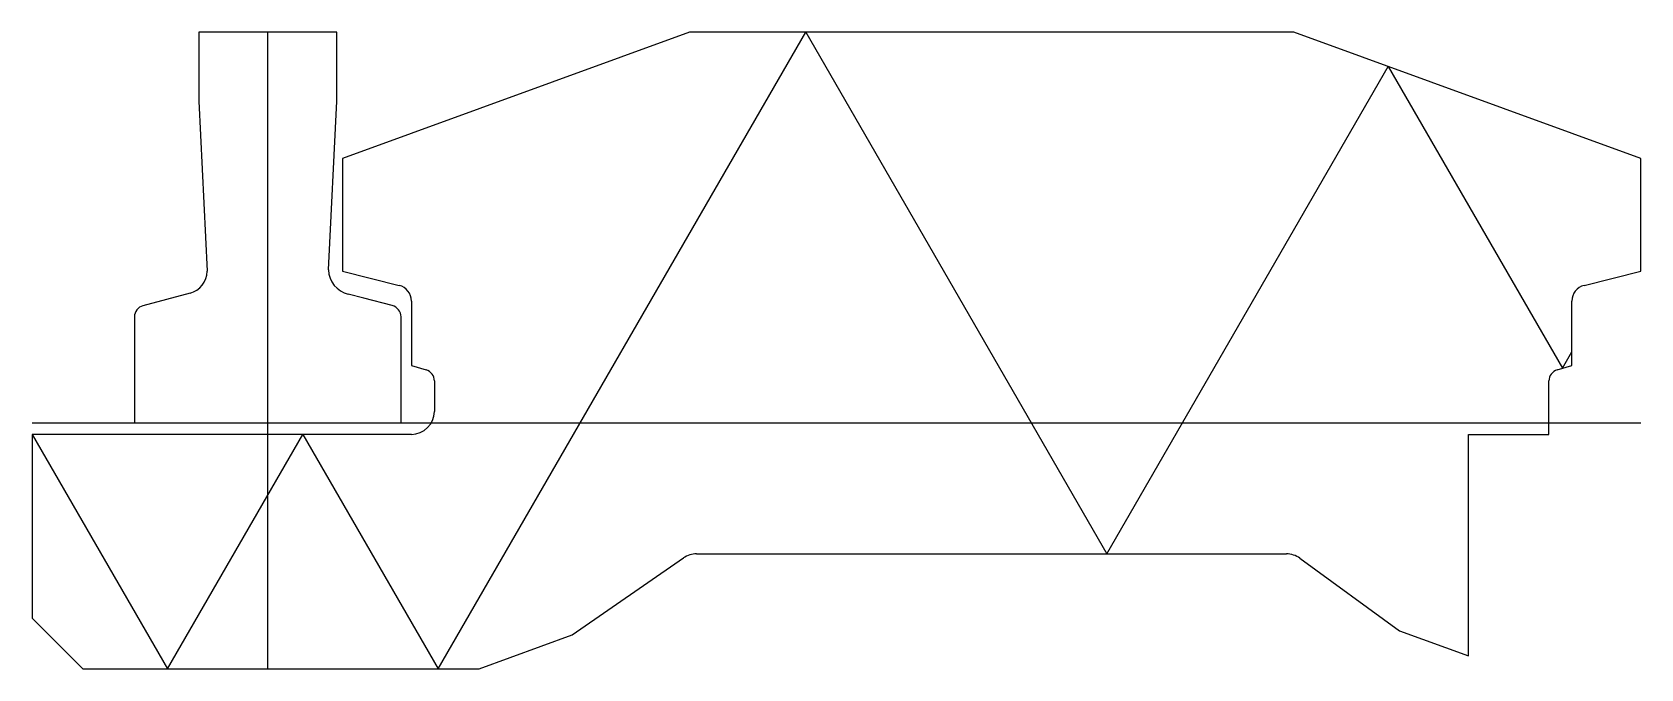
# Model space of a CAD drawing. Extents: x -102 to 598, y -107 to 170.
import ezdxf

# ---------------------------------------------------------------- set-up
doc = ezdxf.new("R2010")
doc.units = 0
doc.layers.get('0').update_dxf_attribs({"linetype": 'CONTINUOUS'})

msp = doc.modelspace()

# ---------------------------------------------------------------- linework, layer by layer
at = {"linetype": 'CONTINUOUS'}
for p, q in [((30, 170), (-30, 170)), ((-30, 170), (-30, 140)), ((0, -107), (0, 170)), ((30, 140), (30, 170)), ((183.5, 170), (32.5, 115)), ((74.17, -107), (234.1, 170)), ((446.5, 170), (183.5, 170)), ((234.1, 170), (365.15, -57)), ((597.5, 115), (446.5, 170)), ((365.15, -57), (487.57, 155.04)), ((487.57, 155.04), (563.37, 23.76)), ((-30, 140), (-26.37, 66.01)), ((26.39, 66.58), (30, 140)), ((32.5, 115), (32.5, 66)), ((597.5, 66), (597.5, 115)), ((32.5, 66), (57.2, 59.83)), ((572.8, 59.83), (597.5, 66)), ((-33.82, 56.42), (-54.28, 50.99)), ((41.89, 54.28), (35, 56)), ((54.2, 51.01), (41.89, 54.28)), ((62.5, 53.03), (62.5, 25)), ((567.5, 25), (567.5, 53.03)), ((-58, 46.16), (-58, 0)), ((58, 0), (58, 46.16)), ((563.37, 23.76), (567.5, 30.92)), ((62.5, 25), (68.94, 23.07)), ((561.06, 23.07), (567.5, 25)), ((72.5, 18.28), (72.5, 5)), ((557.5, -5), (557.5, 18.28)), ((-102.5, 0), (597.5, 0)), ((-58, 0), (58, 0)), ((62.5, -5), (-102.5, -5)), ((-102.5, -5), (-102.5, -85)), ((-102.5, -5), (-43.61, -107)), ((-43.61, -107), (15.28, -5)), ((15.28, -5), (74.17, -107)), ((522.5, -101.36), (522.5, -5)), ((522.5, -5), (557.5, -5)), ((132.5, -92.25), (180.93, -58.77)), ((186.62, -57), (443.25, -57)), ((449.13, -58.91), (492.5, -90.43)), ((-102.5, -85), (-80.5, -107)), ((492.5, -90.43), (522.5, -101.36)), ((92.01, -107), (132.5, -92.25)), ((-80.5, -107), (92.01, -107))]:
    msp.add_line(p, q, dxfattribs=at)
for centre, radius, start, end in [((-36.39, 66.1), 10.02, 284.85906, 359.45719), ((37.75, 67.03), 11.37, 182.2792, 255.99817), ((55.5, 53.04), 7, 359.92172, 75.94482), ((574.5, 53.04), 7, 104.05518, 180.07828), ((-53, 46.16), 5, 104.83283, 179.96122), ((53, 46.16), 5, 0.04429, 76.11348), ((67.5, 18.28), 5, 359.97883, 73.26175), ((562.5, 18.28), 5, 106.73825, 180.02117), ((62.5, 5), 10, 270, 0), ((186.61, -67), 10, 89.94511, 124.6138), ((443.25, -67), 10, 53.99834, 90.01096)]:
    msp.add_arc(centre, radius, start, end, dxfattribs=at)

doc.saveas('drawing.dxf')
